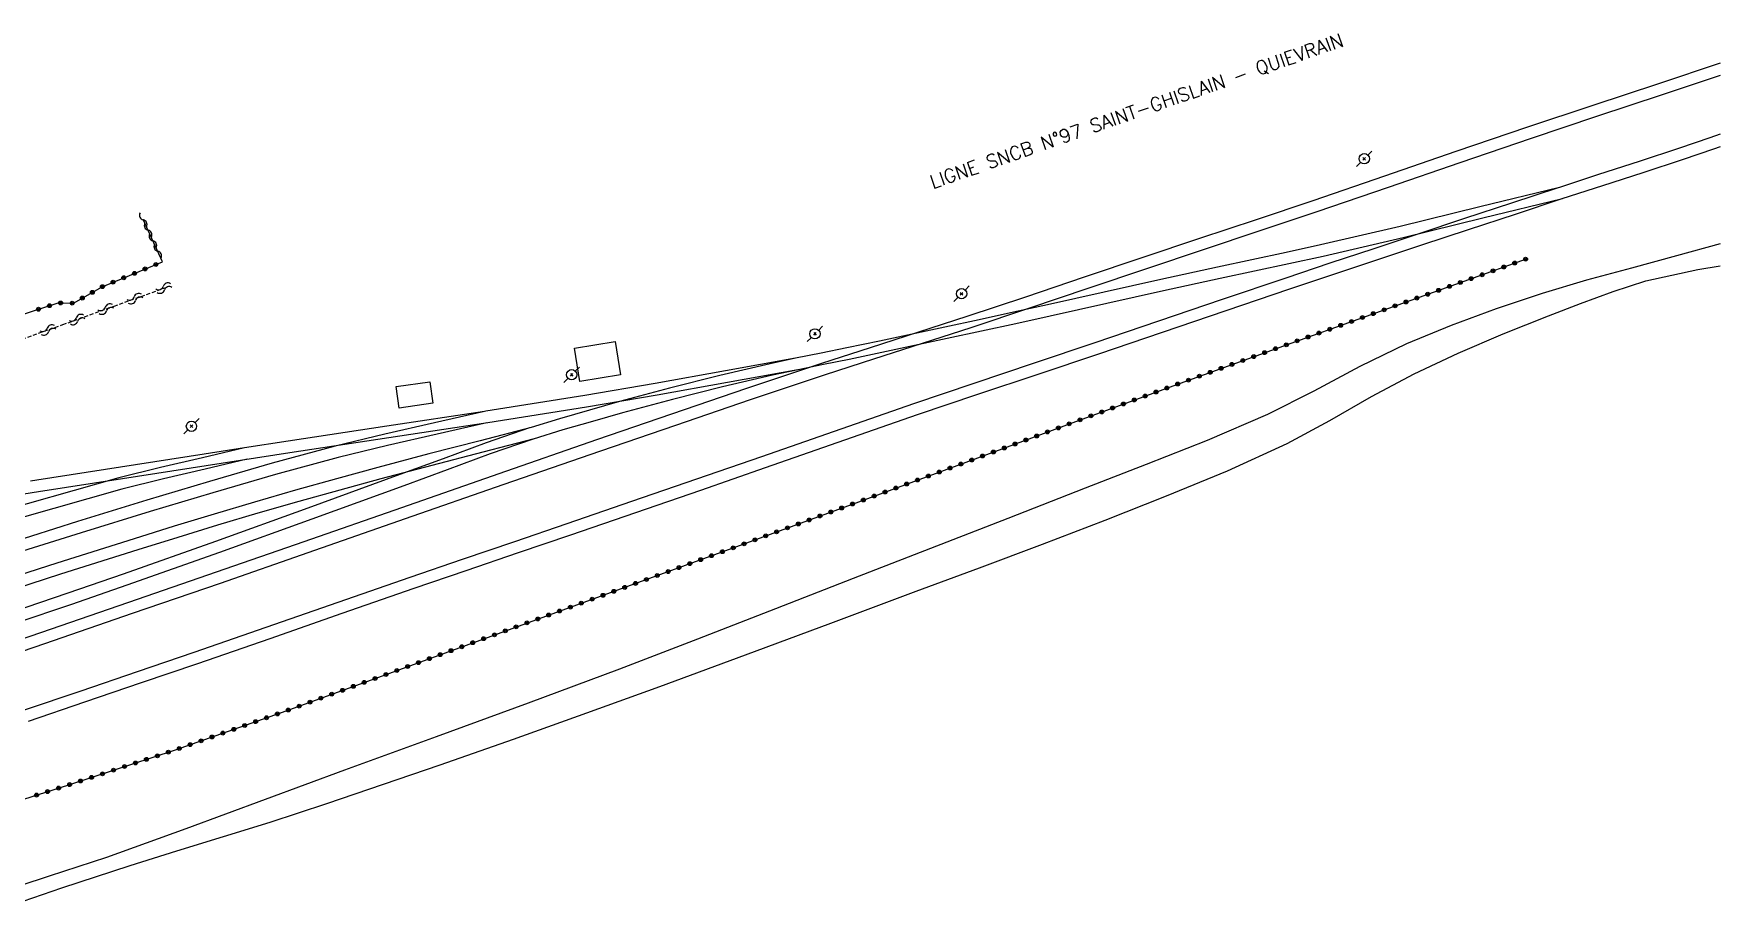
# Model space of a CAD drawing. Header units: millimetres. Extents: x 101000 to 102000, y 122000 to 122973.
# Drawn here: x 101781 to 102000, y 122453.7 to 122567.7 of the extents above; entities that cross this region are included whole.
import ezdxf

# ---------------------------------------------------------------- set-up
doc = ezdxf.new("R2010")
doc.units = ezdxf.units.MM
doc.linetypes.add('DASHED', pattern=[0.75, 0.5, -0.25])
doc.layers.get('0').update_dxf_attribs({"linetype": 'CONTINUOUS'})
for name, color, linetype in [('W0071', 7, 'CONTINUOUS'), ('W0104', 1, 'CONTINUOUS'), ('W0310', 3, 'CONTINUOUS'), ('W0323', 7, 'CONTINUOUS'), ('W0473', 7, 'CONTINUOUS'), ('W0501', 5, 'DASHED'), ('W0700', 7, 'CONTINUOUS'), ('W0989', 7, 'CONTINUOUS')]:
    doc.layers.add(name, color=color, linetype=linetype)
doc.styles.get("Standard").update_dxf_attribs({"font": 'romans.shx', "width": 0.85})

# ---------------------------------------------------------------- blocks, each defined once
blk = doc.blocks.new('T473')
for p, q in [((-0.166667, 0.166667), (0.166667, -0.166667)), ((-0.166667, -0.166667), (0.166667, 0.166667)), ((0.500001, 0.500001), (1.000002, 1.000002)), ((-1.000002, -1.000002), (-0.500001, -0.500001))]:
    blk.add_line(p, q)
blk.add_ellipse((0, 0), major_axis=(0.471405, 0.471405), ratio=1, start_param=5.4977871438, end_param=11.780972451)
blk = doc.blocks.new('t323o')
at = {"color": 0, "linetype": 'Continuous'}
for radius in [0.25, 0.15]:
    blk.add_circle((0, 0), radius, dxfattribs=at)
blk = doc.blocks.new('t310o')
at = {"color": 0, "linetype": 'Continuous'}
for centre, start, end in [((-0.5, 0.38), 216.8699, 323.1304), ((0.5, -0.37), 36.8699, 143.1303)]:
    blk.add_arc(centre, 0.625, start, end, dxfattribs=at)
blk = doc.blocks.new('t500o')
at = {"color": 0, "linetype": 'Continuous'}
for centre, start, end in [((-0.5, 0.625), 216.8699, 323.1301), ((0.5, -0.125), 36.8699, 143.1301), ((0.5, -0.625), 36.8699, 143.1301), ((-0.5, 0.125), 216.8699, 323.1301)]:
    blk.add_arc(centre, 0.625, start, end, dxfattribs=at)

msp = doc.modelspace()

# ---------------------------------------------------------------- linework, layer by layer
at = {"layer": 'W0071'}
for points in [[(102000, 122540.41), (101994.33, 122538.85), (101988.49, 122537.26), (101982.65, 122535.69), (101976.86, 122533.97), (101970.92, 122531.97), (101965.04, 122529.82), (101959.26, 122527.44), (101953.19, 122524.48), (101947.24, 122521.27), (101941.2, 122518.22), (101933.4, 122514.86), (101925.48, 122511.75), (101917.55, 122508.67), (101907.52, 122504.73), (101897.47, 122500.83), (101887.42, 122496.93), (101877.32, 122492.98), (101867.22, 122489.03), (101857.1, 122485.14), (101845.21, 122480.71), (101833.3, 122476.37), (101821.38, 122472.03), (101811.09, 122468.21), (101800.79, 122464.39), (101790.46, 122460.68), (101783.05, 122458.23), (101775.63, 122455.84)], [(101775.87, 122453.68), (101784.68, 122456.72), (101793.54, 122459.64), (101799.6, 122461.54), (101805.66, 122463.39), (101811.72, 122465.28), (101819.1, 122467.7), (101826.46, 122470.19), (101833.81, 122472.71), (101843.34, 122476.05), (101852.84, 122479.46), (101862.34, 122482.9), (101873.45, 122486.99), (101884.54, 122491.12), (101895.62, 122495.27), (101903.82, 122498.32), (101912.01, 122501.37), (101920.16, 122504.53), (101928.11, 122507.68), (101936.02, 122510.93), (101943.78, 122514.48), (101949.29, 122517.45), (101954.73, 122520.59), (101960.25, 122523.54), (101965.98, 122526.22), (101971.8, 122528.71), (101977.68, 122531.06), (101981.87, 122532.68), (101986.08, 122534.23), (101990.33, 122535.62), (101997.07, 122537.1), (102000, 122537.57)]]:
    msp.add_lwpolyline(points, dxfattribs=at)
at = {"layer": 'W0104'}
for points in [[(101857.22, 122523.4), (101851.93, 122522.53), (101851.22, 122526.86), (101856.51, 122527.73), (101857.22, 122523.4)], [(101828.07, 122521.86), (101832.44, 122522.48), (101832.83, 122519.7), (101828.46, 122519.07)]]:
    msp.add_lwpolyline(points, close=True, dxfattribs=at)
at = {"layer": 'W0310'}
msp.add_lwpolyline([(101797.77, 122538.1), (101795.24, 122543.57)], dxfattribs=at)
at = {"layer": 'W0323'}
for points in [[(101737.94, 122516.06), (101752.42, 122521.3), (101778.49, 122530.9), (101784.22, 122532.74), (101786.18, 122532.71), (101789.92, 122534.84), (101797.77, 122538.1)], [(101771.83, 122465.75), (101785.59, 122470.12), (101799.31, 122474.62), (101813.95, 122479.78), (101828.55, 122485.11), (101843.13, 122490.45), (101858.15, 122495.92), (101873.16, 122501.4), (101888.16, 122506.91), (101902.08, 122512.05), (101915.99, 122517.21), (101929.92, 122522.33), (101944.88, 122527.74), (101959.85, 122533.1), (101974.83, 122538.46)]]:
    msp.add_lwpolyline(points, dxfattribs=at)
at = {"layer": 'W0501'}
msp.add_lwpolyline([(101734.01, 122511.46), (101739.2, 122513.27), (101744.39, 122515.09), (101749.55, 122516.96), (101754.47, 122518.86), (101759.36, 122520.82), (101764.28, 122522.71), (101768.89, 122524.35), (101773.52, 122525.94), (101778.14, 122527.54), (101784.8, 122529.92), (101791.46, 122532.32), (101798.11, 122534.72)], dxfattribs=at)
at = {"layer": 'W0700'}
for points in [[(102000, 122563.9), (101991.96, 122561.22), (101983.46, 122558.41), (101974.96, 122555.57), (101965.68, 122552.4), (101956.4, 122549.2), (101947.11, 122546.02), (101939.75, 122543.55), (101932.38, 122541.1), (101925.02, 122538.64), (101917.41, 122536.07), (101909.81, 122533.5), (101902.2, 122530.97), (101895.91, 122528.93), (101889.61, 122526.91), (101883.33, 122524.87), (101873.57, 122521.6), (101863.84, 122518.28), (101854.11, 122514.94), (101841.43, 122510.54), (101828.77, 122506.12), (101816.1, 122501.7), (101804.71, 122497.75), (101793.33, 122493.81), (101781.93, 122489.88), (101772.93, 122486.8)], [(102000, 122562.29), (101992.44, 122559.77), (101983.94, 122556.95), (101975.45, 122554.12), (101966.17, 122550.95), (101956.89, 122547.75), (101947.6, 122544.58), (101940.24, 122542.1), (101932.87, 122539.65), (101925.51, 122537.19), (101917.9, 122534.62), (101910.3, 122532.05), (101902.68, 122529.51), (101896.38, 122527.47), (101890.08, 122525.45), (101883.8, 122523.41), (101874.06, 122520.15), (101864.34, 122516.83), (101854.61, 122513.49), (101841.94, 122509.1), (101829.27, 122504.67), (101816.6, 122500.25), (101805.22, 122496.3), (101793.83, 122492.36), (101782.43, 122488.44), (101773.43, 122485.35)], [(102000, 122554.65), (101998.64, 122554.18), (101994.71, 122552.85), (101989.47, 122551.11), (101984.21, 122549.41), (101979.13, 122547.76), (101978.96, 122547.7), (101972.88, 122545.7), (101966.8, 122543.7), (101960.72, 122541.69), (101955.01, 122539.79), (101949.3, 122537.89), (101943.59, 122535.97), (101935.32, 122533.17), (101927.05, 122530.35), (101918.78, 122527.54), (101910.93, 122524.91), (101903.08, 122522.29), (101895.24, 122519.63), (101888.66, 122517.34), (101882.08, 122515.03), (101875.51, 122512.73), (101867.09, 122509.82), (101858.66, 122506.92), (101850.23, 122504.03), (101843.45, 122501.7), (101836.66, 122499.38), (101829.88, 122497.05), (101820.52, 122493.81), (101811.17, 122490.55), (101801.81, 122487.3), (101794.48, 122484.8), (101787.14, 122482.3), (101779.8, 122479.81)], [(102000, 122553.03), (101999.13, 122552.73), (101995.2, 122551.4), (101989.94, 122549.66), (101984.69, 122547.95), (101979.44, 122546.25), (101973.36, 122544.25), (101967.27, 122542.25), (101961.2, 122540.24), (101955.49, 122538.34), (101949.78, 122536.44), (101944.08, 122534.52), (101935.81, 122531.72), (101927.54, 122528.9), (101919.26, 122526.09), (101911.41, 122523.46), (101903.57, 122520.84), (101895.74, 122518.18), (101889.16, 122515.9), (101882.59, 122513.59), (101876.01, 122511.29), (101867.59, 122508.37), (101859.16, 122505.47), (101850.73, 122502.58), (101843.94, 122500.26), (101837.15, 122497.94), (101830.38, 122495.61), (101821.02, 122492.36), (101811.67, 122489.1), (101802.31, 122485.86), (101794.97, 122483.35), (101787.63, 122480.85), (101780.29, 122478.36)], [(101979.13, 122547.76), (101968.8, 122545.22), (101958.46, 122542.69), (101948.1, 122540.28), (101943.65, 122539.3), (101939.2, 122538.35), (101934.74, 122537.4), (101927.38, 122535.78), (101920.02, 122534.14), (101912.66, 122532.51), (101908.22, 122531.54), (101903.77, 122530.56), (101899.32, 122529.6), (101895.08, 122528.69), (101890.84, 122527.78), (101886.6, 122526.89), (101883.27, 122526.21), (101879.95, 122525.54), (101876.63, 122524.84), (101870.09, 122523.32), (101863.57, 122521.66), (101857.08, 122519.91), (101853.18, 122518.82), (101849.29, 122517.69), (101845.62, 122516.56), (101845.41, 122516.5), (101839.77, 122514.57), (101834.17, 122512.5), (101828.57, 122510.43), (101816.61, 122506.09), (101804.64, 122501.75), (101792.63, 122497.5), (101785.44, 122495.02), (101778.23, 122492.57)], [(101979.5, 122546.27), (101969.16, 122543.74), (101958.82, 122541.2), (101948.44, 122538.78), (101943.97, 122537.81), (101939.51, 122536.86), (101935.07, 122535.9), (101927.71, 122534.29), (101920.35, 122532.65), (101912.99, 122531.02), (101908.54, 122530.04), (101904.09, 122529.07), (101899.64, 122528.1), (101895.4, 122527.19), (101891.16, 122526.29), (101886.91, 122525.39), (101883.58, 122524.72), (101880.26, 122524.05), (101876.96, 122523.35), (101870.45, 122521.83), (101863.96, 122520.18), (101857.49, 122518.44), (101853.6, 122517.35), (101849.72, 122516.23), (101845.89, 122515.04), (101840.28, 122513.13), (101834.69, 122511.06), (101829.1, 122508.99), (101817.13, 122504.65), (101805.15, 122500.31), (101793.14, 122496.05), (101785.93, 122493.57), (101778.72, 122491.12)], [(101880.22, 122524.04), (101871.1, 122522.4), (101861.97, 122520.77), (101852.82, 122519.19), (101839.98, 122517.15), (101827.12, 122515.21), (101814.28, 122513.27), (101803.41, 122511.59), (101792.54, 122509.89), (101781.67, 122508.19), (101769.41, 122506.26)], [(101879.95, 122525.54), (101870.83, 122523.91), (101861.7, 122522.28), (101852.57, 122520.7), (101839.74, 122518.66), (101839.55, 122518.63), (101826.89, 122516.73), (101814.05, 122514.78), (101808.4, 122513.91), (101803.17, 122513.1), (101792.3, 122511.41), (101781.43, 122509.7), (101780.63, 122509.58)], [(101839.55, 122518.63), (101833.08, 122517.16), (101826.61, 122515.69), (101820.17, 122514.13), (101811.98, 122511.91), (101803.84, 122509.54), (101795.71, 122507.1), (101786.71, 122504.34), (101777.74, 122501.49), (101768.77, 122498.63), (101756.84, 122494.85), (101744.92, 122491.03), (101733.01, 122487.21), (101723.18, 122484.04), (101713.35, 122480.86), (101703.52, 122477.68), (101694.55, 122474.76), (101685.58, 122471.85), (101676.6, 122468.93)], [(101839.88, 122517.14), (101833.42, 122515.67), (101826.96, 122514.2), (101820.55, 122512.65), (101812.4, 122510.44), (101804.27, 122508.07), (101796.15, 122505.64), (101787.17, 122502.88), (101778.2, 122500.04), (101769.23, 122497.18), (101757.31, 122493.39), (101745.39, 122489.58), (101733.48, 122485.75), (101723.65, 122482.58), (101713.82, 122479.4), (101703.99, 122476.22), (101695.02, 122473.31), (101686.05, 122470.39), (101677.08, 122467.47)], [(101845.62, 122516.56), (101838.98, 122514.84), (101832.34, 122513.11), (101825.71, 122511.35), (101820.36, 122509.88), (101815.02, 122508.39), (101809.68, 122506.86), (101804.47, 122505.31), (101799.27, 122503.71), (101794.08, 122502.1), (101784.04, 122498.93), (101774.02, 122495.7), (101764, 122492.47)], [(101846, 122515.08), (101839.36, 122513.35), (101832.73, 122511.63), (101826.11, 122509.87), (101820.77, 122508.41), (101815.43, 122506.92), (101810.11, 122505.4), (101804.91, 122503.84), (101799.72, 122502.25), (101794.53, 122500.64), (101784.51, 122497.47), (101774.49, 122494.24), (101764.47, 122491.01)], [(101808.4, 122513.91), (101802.95, 122512.63), (101797.5, 122511.35), (101792.07, 122510.02), (101774.32, 122504.98), (101756.73, 122499.32), (101739.18, 122493.57), (101730.2, 122490.68), (101721.23, 122487.76), (101712.25, 122484.85), (101705.25, 122482.61), (101698.25, 122480.37), (101691.25, 122478.13), (101682.79, 122475.39), (101674.34, 122472.63), (101665.88, 122469.88)], [(101808.75, 122512.42), (101803.3, 122511.14), (101797.86, 122509.87), (101792.46, 122508.54), (101774.76, 122503.51), (101757.21, 122497.87), (101739.65, 122492.12), (101730.67, 122489.22), (101721.7, 122486.3), (101712.72, 122483.39), (101705.71, 122481.15), (101698.71, 122478.91), (101691.72, 122476.67), (101683.26, 122473.93), (101674.81, 122471.18), (101666.36, 122468.42)]]:
    msp.add_lwpolyline(points, dxfattribs=at)

# ---------------------------------------------------------------- block references
at = {"layer": 'W0310', "rotation": 114.7814622416146}
for p in [(101795.26, 122543.55), (101795.88, 122542.19), (101796.51, 122540.82), (101797.14, 122539.46)]:
    msp.add_blockref('t310o', p, dxfattribs=at)
at = {"layer": 'W0323'}
for p, rotation in [((101794.11, 122536.58), 22.52603185913784), ((101795.49, 122537.16), 22.52603185913784), ((101796.88, 122537.73), 22.52603185913784), ((101970.49, 122536.91), 19.69719781870792), ((101971.9, 122537.41), 19.69719781870792), ((101973.31, 122537.92), 19.69719781870792), ((101974.73, 122538.42), 19.69719781870792), ((101789.95, 122534.86), 22.52603185913784), ((101791.33, 122535.43), 22.52603185913784), ((101792.72, 122536.01), 22.52603185913784), ((101963.43, 122534.38), 19.69719781870792), ((101964.84, 122534.89), 19.69719781870792), ((101966.25, 122535.39), 19.69719781870792), ((101967.66, 122535.9), 19.69719781870792), ((101969.08, 122536.4), 19.69719781870792), ((101783.08, 122532.38), 17.88717018484163), ((101784.52, 122532.74), 358.8624023603375), ((101786.02, 122532.71), 358.8624023603375), ((101787.34, 122533.37), 29.80104875288295), ((101788.64, 122534.11), 29.80104875288295), ((101957.78, 122532.36), 19.69841201574763), ((101959.19, 122532.86), 19.69841201574763), ((101960.6, 122533.37), 19.69719781870792), ((101962.02, 122533.87), 19.69719781870792), ((101781.65, 122531.92), 17.88717018484163), ((101952.13, 122530.33), 19.69841201574763), ((101953.54, 122530.84), 19.69841201574763), ((101954.95, 122531.35), 19.69841201574763), ((101956.37, 122531.85), 19.69841201574763), ((101945.07, 122527.81), 19.69841201574763), ((101946.48, 122528.31), 19.69841201574763), ((101947.89, 122528.82), 19.69841201574763), ((101949.31, 122529.32), 19.69841201574763), ((101950.72, 122529.83), 19.69841201574763), ((101939.43, 122525.77), 19.8772370170203), ((101940.84, 122526.28), 19.8772370170203), ((101942.25, 122526.79), 19.8772370170203), ((101943.66, 122527.3), 19.8772370170203), ((101933.78, 122523.73), 19.8772370170203), ((101935.19, 122524.24), 19.8772370170203), ((101936.6, 122524.75), 19.8772370170203), ((101938.02, 122525.26), 19.8772370170203), ((101926.74, 122521.16), 20.18137928760444), ((101928.14, 122521.68), 20.18137928760444), ((101929.55, 122522.2), 20.18137928760444), ((101930.96, 122522.71), 19.8772370170203), ((101932.37, 122523.22), 19.8772370170203), ((101921.1, 122519.09), 20.18137928760444), ((101922.51, 122519.61), 20.18137928760444), ((101923.92, 122520.13), 20.18137928760444), ((101925.33, 122520.64), 20.18137928760444), ((101915.47, 122517.02), 20.34995918760712), ((101916.88, 122517.54), 20.18137928760444), ((101918.29, 122518.06), 20.18137928760444), ((101919.7, 122518.57), 20.18137928760444), ((101909.85, 122514.93), 20.34995918760712), ((101911.25, 122515.45), 20.34995918760712), ((101912.66, 122515.98), 20.34995918760712), ((101914.07, 122516.5), 20.34995918760712), ((101904.22, 122512.85), 20.34995918760712), ((101905.63, 122513.37), 20.34995918760712), ((101907.04, 122513.89), 20.34995918760712), ((101908.44, 122514.41), 20.34995918760712), ((101897.19, 122510.24), 20.28397637356891), ((101898.6, 122510.76), 20.28397637356891), ((101900, 122511.28), 20.28397637356891), ((101901.41, 122511.8), 20.28397637356891), ((101902.82, 122512.32), 20.34995918760712), ((101891.56, 122508.16), 20.28397637356891), ((101892.97, 122508.68), 20.28397637356891), ((101894.37, 122509.2), 20.28397637356891), ((101895.78, 122509.72), 20.28397637356891), ((101885.93, 122506.09), 20.14483052084078), ((101887.34, 122506.61), 20.14483052084078), ((101888.75, 122507.12), 20.28397637356891), ((101890.15, 122507.64), 20.28397637356891), ((101880.3, 122504.02), 20.14483052084078), ((101881.71, 122504.54), 20.14483052084078), ((101883.11, 122505.06), 20.14483052084078), ((101884.52, 122505.57), 20.14483052084078), ((101873.26, 122501.44), 20.14483052084078), ((101874.67, 122501.96), 20.14483052084078), ((101876.07, 122502.47), 20.14483052084078), ((101877.48, 122502.99), 20.14483052084078), ((101878.89, 122503.51), 20.14483052084078), ((101867.62, 122499.38), 20.08020338343497), ((101869.03, 122499.89), 20.08020338343497), ((101870.44, 122500.41), 20.08020338343497), ((101871.85, 122500.92), 20.08020338343497), ((101861.99, 122497.32), 20.08020338343497), ((101863.4, 122497.83), 20.08020338343497), ((101864.8, 122498.35), 20.08020338343497), ((101866.21, 122498.86), 20.08020338343497), ((101856.35, 122495.26), 20.00424152822487), ((101857.76, 122495.77), 20.00424152822487), ((101859.17, 122496.29), 20.08020338343497), ((101860.58, 122496.8), 20.08020338343497), ((101849.3, 122492.7), 20.00424152822487), ((101850.71, 122493.21), 20.00424152822487), ((101852.12, 122493.72), 20.00424152822487), ((101853.53, 122494.24), 20.00424152822487), ((101854.94, 122494.75), 20.00424152822487), ((101843.66, 122490.64), 20.00424152822487), ((101845.07, 122491.16), 20.00424152822487), ((101846.48, 122491.67), 20.00424152822487), ((101847.89, 122492.18), 20.00424152822487), ((101838.03, 122488.58), 20.11610089231925), ((101839.44, 122489.1), 20.11610089231925), ((101840.85, 122489.61), 20.11610089231925), ((101842.26, 122490.13), 20.11610089231925), ((101832.4, 122486.52), 20.11610089231925), ((101833.8, 122487.03), 20.11610089231925), ((101835.21, 122487.55), 20.11610089231925), ((101836.62, 122488.06), 20.11610089231925), ((101825.35, 122483.94), 20.04487480733282), ((101826.76, 122484.46), 20.04487480733282), ((101828.17, 122484.97), 20.04487480733282), ((101829.58, 122485.49), 20.11610089231925), ((101830.99, 122486), 20.11610089231925), ((101819.72, 122481.89), 20.04487480733282), ((101821.13, 122482.4), 20.04487480733282), ((101822.53, 122482.91), 20.04487480733282), ((101823.94, 122483.43), 20.04487480733282), ((101814.08, 122479.83), 20.04487480733282), ((101815.49, 122480.34), 20.04487480733282), ((101816.9, 122480.86), 20.04487480733282), ((101818.31, 122481.37), 20.04487480733282), ((101807.01, 122477.33), 19.41609286580286), ((101808.42, 122477.83), 19.41609286580286), ((101809.84, 122478.33), 19.41609286580286), ((101811.25, 122478.83), 19.41609286580286), ((101812.67, 122479.33), 19.41609286580286), ((101801.35, 122475.34), 19.41609286580286), ((101802.76, 122475.84), 19.41609286580286), ((101804.18, 122476.34), 19.41609286580286), ((101805.59, 122476.84), 19.41609286580286), ((101794.24, 122472.96), 18.1838733944974), ((101795.66, 122473.42), 18.1838733944974), ((101797.09, 122473.89), 18.1838733944974), ((101798.51, 122474.36), 18.1838733944974), ((101799.93, 122474.84), 19.41609286580286), ((101788.54, 122471.08), 18.1838733944974), ((101789.96, 122471.55), 18.1838733944974), ((101791.39, 122472.02), 18.1838733944974), ((101792.81, 122472.49), 18.1838733944974), ((101781.4, 122468.78), 17.6002681794986), ((101782.83, 122469.24), 17.6002681794986), ((101784.26, 122469.69), 17.6002681794986), ((101785.69, 122470.15), 18.1838733944974), ((101787.11, 122470.61), 18.1838733944974)]:
    msp.add_blockref('t323o', p, dxfattribs=dict(at, rotation=rotation))
at = {"layer": 'W0473'}
for p in [(101953.78, 122551.48), (101901.5, 122533.94), (101882.46, 122528.72), (101850.87, 122523.41), (101801.51, 122516.71)]:
    msp.add_blockref('T473', p, dxfattribs=at)
at = {"layer": 'W0501'}
for p, rotation in [((101797.93, 122534.66), 19.84399737365494), ((101790.4, 122531.94), 19.84124789246794), ((101794.16, 122533.3), 19.84399737365494), ((101786.64, 122530.58), 19.84124789246794), ((101782.87, 122529.23), 19.63638789474185)]:
    msp.add_blockref('t500o', p, dxfattribs=dict(at, rotation=rotation))

# ---------------------------------------------------------------- texts
at = {"layer": 'W0989'}
msp.add_text('LIGNE SNCB N°97 SAINT-GHISLAIN - QUIEVRAIN', height=1.75, rotation=19.1839, dxfattribs=at).set_placement((101897.74, 122547.57))

doc.saveas('drawing.dxf')
